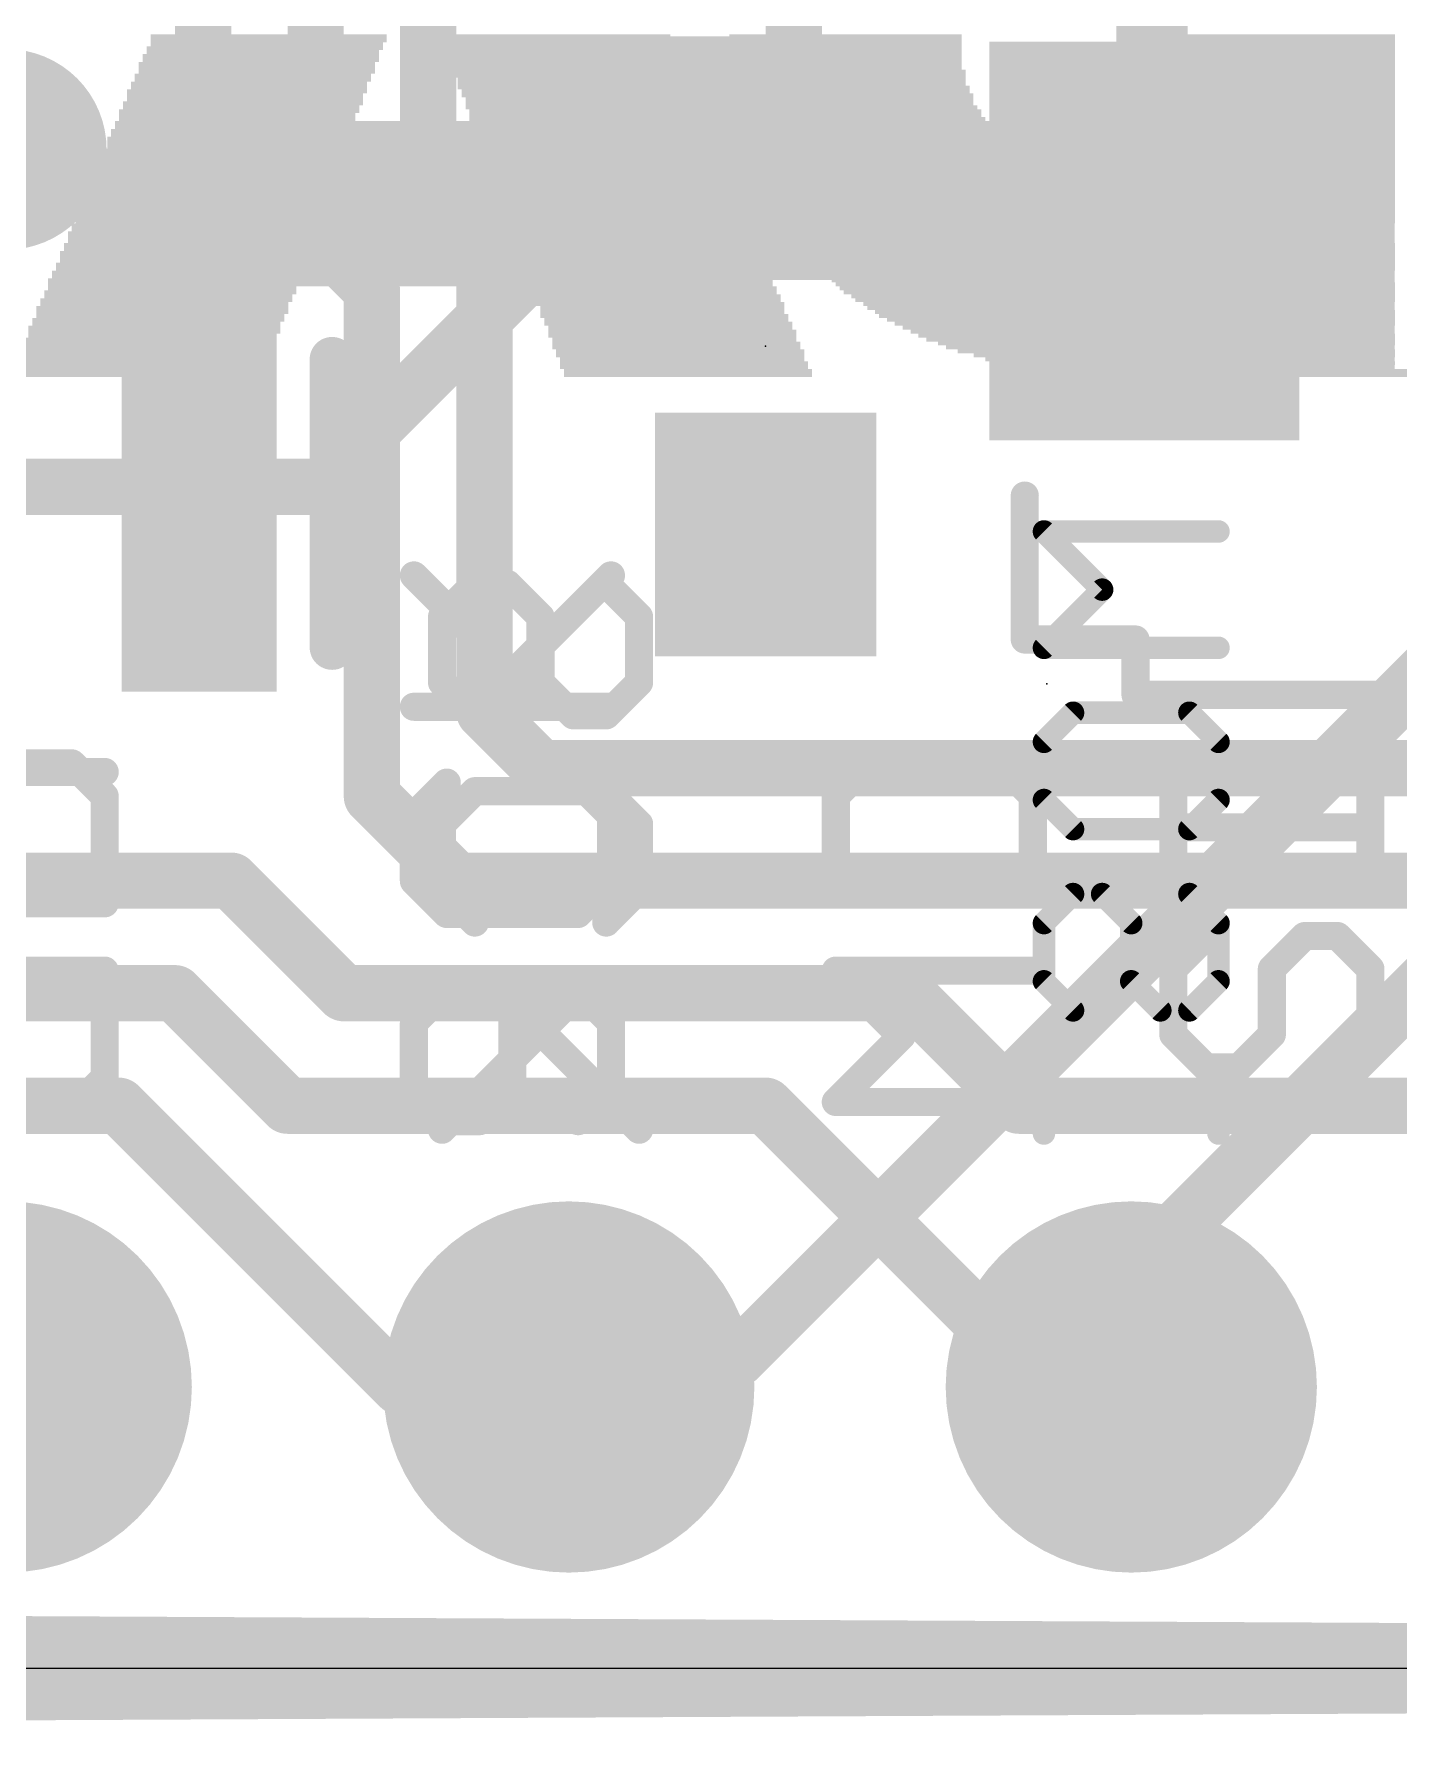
# Model space of a CAD drawing. Extents: x -0.4 to 51.3, y -0.4 to 23.4.
# Drawn here: x 29.34 to 35.5, y -0.38 to 7.38 of the extents above; entities that cross this region are included whole.
import ezdxf

# ---------------------------------------------------------------- set-up
doc = ezdxf.new("R2010")
doc.units = 0
for name, color, linetype in [('1', 12, 'CONTINUOUS'), ('16', 132, 'CONTINUOUS'), ('17', 110, 'CONTINUOUS'), ('18', 110, 'CONTINUOUS'), ('20', 53, 'CONTINUOUS'), ('21', 40, 'CONTINUOUS'), ('22', 6, 'CONTINUOUS'), ('23', 40, 'CONTINUOUS')]:
    doc.layers.add(name, color=color, linetype=linetype)

# ---------------------------------------------------------------- blocks, each defined once
blk = doc.blocks.new('ROUNDP')
at = {"const_width": 0.5}
blk.add_lwpolyline([(0, -0.25, 1), (0, 0.25, 1), (0, -0.25)], format="xyb", dxfattribs=at)
blk = doc.blocks.new('RECT')
blk.add_solid([(-0.5, -0.5), (0.5, -0.5), (-0.5, 0.5), (0.5, 0.5)])
blk = doc.blocks.new('ROUNDV')
at = {"const_width": 0.5}
blk.add_lwpolyline([(0, -0.25, 1), (0, 0.25, 1), (0, -0.25)], format="xyb", dxfattribs=at)

msp = doc.modelspace()

# ---------------------------------------------------------------- linework, layer by layer
at = {"layer": '1', "const_width": 0.254}
for points in [[(30.607, 10.541), (30.607, 6.477)], [(31.115, 6.731), (31.115, 10.287)], [(30.099, 10.09), (30.099, 5.2596)], [(32.766, 8.348), (32.766, 6.819)], [(34.349, 6.445), (34.349, 8.001)], [(32.766, 6.819), (32.639, 6.819)], [(31.369, 6.477), (31.115, 6.731)], [(30.607, 6.477), (30.861, 6.223)], [(31.369, 4.318), (31.369, 6.477)], [(30.861, 6.223), (30.861, 3.937)], [(30.099, 5.2596), (30.0816, 5.2596)], [(31.369, 4.318), (31.623, 4.064)], [(31.623, 4.064), (40.64, 4.064)], [(30.861, 3.937), (31.242, 3.556)], [(29.21, 3.556), (30.226, 3.556)], [(30.226, 3.556), (30.734, 3.048)], [(31.242, 3.556), (38.227, 3.556)], [(28.956, 3.048), (29.972, 3.048)], [(29.972, 3.048), (30.48, 2.54)], [(30.734, 3.048), (33.274, 3.048)], [(33.274, 3.048), (33.782, 2.54)], [(28.702, 2.54), (29.718, 2.54)], [(29.718, 2.54), (30.988, 1.27)], [(30.48, 2.54), (32.639, 2.54)], [(32.639, 2.54), (33.909, 1.27)], [(33.782, 2.54), (36.068, 2.54)], [(30.988, 1.27), (31.75, 1.27)], [(33.909, 1.27), (34.29, 1.27)], [(-0.254, -0.254), (51.181, 0)]]:
    msp.add_lwpolyline(points, dxfattribs=at)
at = {"layer": '1', "const_width": 0.127}
for points in [[(32.639, 6.8825, 1), (32.639, 6.7555)], [(32.766, 6.7555, 1), (32.766, 6.8825)], [(31.1599, 6.7759, 1), (31.0701, 6.6861)], [(32.7025, 6.819, 1), (32.8295, 6.819)], [(31.0515, 6.731, 1), (31.1785, 6.731)], [(30.6519, 6.5219, 1), (30.5621, 6.4321)], [(31.4325, 6.477, 1), (31.3055, 6.477)], [(30.5435, 6.477, 1), (30.6705, 6.477)], [(31.3241, 6.4321, 1), (31.4139, 6.5219)], [(34.2855, 6.445, 1), (34.4125, 6.445)], [(30.9245, 6.223, 1), (30.7975, 6.223)], [(30.8161, 6.1781, 1), (30.9059, 6.2679)], [(30.0816, 5.3231, 1), (30.0816, 5.1961)], [(30.099, 5.1961, 1), (30.099, 5.3231)], [(30.0355, 5.2596, 1), (30.1625, 5.2596)], [(31.4139, 4.3629, 1), (31.3241, 4.2731)], [(31.3055, 4.318, 1), (31.4325, 4.318)], [(31.623, 4.1275, 1), (31.623, 4.0005)], [(31.5781, 4.0191, 1), (31.6679, 4.1089)], [(30.9059, 3.9819, 1), (30.8161, 3.8921)], [(30.7975, 3.937, 1), (30.9245, 3.937)], [(30.2709, 3.6009, 1), (30.1811, 3.5111)], [(30.226, 3.4925, 1), (30.226, 3.6195)], [(31.242, 3.6195, 1), (31.242, 3.4925)], [(31.1971, 3.5111, 1), (31.2869, 3.6009)], [(30.0169, 3.0929, 1), (29.9271, 3.0031)], [(29.972, 2.9845, 1), (29.972, 3.1115)], [(30.734, 3.1115, 1), (30.734, 2.9845)], [(30.6891, 3.0031, 1), (30.7789, 3.0929)], [(33.3189, 3.0929, 1), (33.2291, 3.0031)], [(33.274, 2.9845, 1), (33.274, 3.1115)], [(29.7629, 2.5849, 1), (29.6731, 2.4951)], [(29.718, 2.4765, 1), (29.718, 2.6035)], [(30.48, 2.6035, 1), (30.48, 2.4765)], [(30.4351, 2.4951, 1), (30.5249, 2.5849)], [(32.6839, 2.5849, 1), (32.5941, 2.4951)], [(32.639, 2.4765, 1), (32.639, 2.6035)], [(33.782, 2.6035, 1), (33.782, 2.4765)], [(33.7371, 2.4951, 1), (33.8269, 2.5849)], [(30.988, 1.3335, 1), (30.988, 1.2065)], [(31.75, 1.2065, 1), (31.75, 1.3335)], [(33.909, 1.3335, 1), (33.909, 1.2065)], [(34.29, 1.2065, 1), (34.29, 1.3335)], [(30.9431, 1.2251, 1), (31.0329, 1.3149)], [(33.8641, 1.2251, 1), (33.9539, 1.3149)]]:
    msp.add_lwpolyline(points, format="xyb", dxfattribs=at)
at = {"layer": '16', "const_width": 0.254}
for points in [[(34.417, 6.985), (34.417, 8.001)], [(32.512, 1.397), (38.1, 6.985)], [(33.909, 6.477), (34.417, 6.985)], [(34.29, 1.778), (39.243, 6.731)], [(30.734, 5.461), (31.75, 6.477)], [(31.75, 6.477), (33.909, 6.477)], [(30.734, 5.334), (30.734, 5.461)], [(30.734, 5.334), (23.241, 5.334)], [(34.29, 1.778), (34.29, 1.27)], [(31.623, 1.397), (31.75, 1.27)], [(31.623, 1.397), (32.512, 1.397)], [(-0.127, 0.254), (51.181, 0)]]:
    msp.add_lwpolyline(points, dxfattribs=at)
at = {"layer": '16', "const_width": 0.127}
for points in [[(34.4619, 6.9401, 1), (34.3721, 7.0299)], [(34.3535, 6.985, 1), (34.4805, 6.985)], [(31.75, 6.5405, 1), (31.75, 6.4135)], [(31.7949, 6.4321, 1), (31.7051, 6.5219)], [(33.909, 6.4135, 1), (33.909, 6.5405)], [(33.8641, 6.5219, 1), (33.9539, 6.4321)], [(30.7975, 5.461, 1), (30.6705, 5.461)], [(30.6891, 5.5059, 1), (30.7789, 5.4161)], [(30.734, 5.2705, 1), (30.734, 5.3975)], [(30.6705, 5.334, 1), (30.7975, 5.334)], [(34.3535, 1.778, 1), (34.2265, 1.778)], [(34.2451, 1.8229, 1), (34.3349, 1.7331)], [(31.6679, 1.4419, 1), (31.5781, 1.3521)], [(31.623, 1.4605, 1), (31.623, 1.3335)], [(32.4671, 1.4419, 1), (32.5569, 1.3521)], [(32.512, 1.3335, 1), (32.512, 1.4605)], [(31.7051, 1.2251, 1), (31.7949, 1.3149)], [(34.2265, 1.27, 1), (34.3535, 1.27)]]:
    msp.add_lwpolyline(points, format="xyb", dxfattribs=at)
at = {"layer": '20'}
msp.add_line((2.54, 0), (48.26, 0), dxfattribs=at)
at = {"layer": '21'}
for points, const_width in [([(30.6816, 5.9096), (30.6816, 4.6096)], 0.2032), ([(33.809, 5.295), (33.809, 4.645)], 0.127), ([(31.6439, 4.3413), (31.0507, 4.9344)], 0.127), ([(31.4956, 4.4896), (31.9405, 4.9344)], 0.127), ([(33.809, 4.645), (34.309, 4.645)], 0.127), ([(34.309, 4.645), (34.309, 4.395)], 0.127), ([(34.309, 4.395), (46.259, 4.395)], 0.127), ([(31.0507, 4.3413), (31.9405, 4.3413)], 0.127), ([(29.2096, 4.0857), (29.5062, 4.0857)], 0.127), ([(29.5062, 4.0857), (29.6545, 3.9374)], 0.127), ([(33.104, 4.0857), (32.9557, 3.9374)], 0.127), ([(33.6972, 4.0857), (33.104, 4.0857)], 0.127), ([(33.8455, 3.9374), (33.6972, 4.0857)], 0.127), ([(31.199, 3.9989), (31.0507, 3.8506)], 0.127), ([(31.9405, 3.8506), (31.7922, 3.9989)], 0.127), ([(29.6545, 3.9374), (29.6545, 3.6408)], 0.127), ([(32.9557, 3.9374), (32.9557, 3.6408)], 0.127), ([(33.8455, 3.6408), (33.8455, 3.9374)], 0.127), ([(34.4797, 3.6484), (34.4797, 3.945)], 0.127), ([(35.3695, 3.6484), (35.3695, 3.945)], 0.127), ([(31.0507, 3.8506), (31.0507, 3.554)], 0.127), ([(31.9405, 3.554), (31.9405, 3.8506)], 0.127), ([(35.3695, 3.7967), (34.4797, 3.7967)], 0.127), ([(29.6545, 3.6408), (29.5062, 3.4925)], 0.127), ([(32.9557, 3.6408), (33.104, 3.4925)], 0.127), ([(33.6972, 3.4925), (33.8455, 3.6408)], 0.127), ([(31.0507, 3.554), (31.199, 3.4057)], 0.127), ([(31.7922, 3.4057), (31.9405, 3.554)], 0.127), ([(33.104, 3.4925), (33.6972, 3.4925)], 0.127), ([(31.199, 3.4057), (31.7922, 3.4057)], 0.127), ([(34.628, 3.3061), (34.4797, 3.1578)], 0.127), ([(34.9246, 3.1578), (35.0729, 3.3061)], 0.127), ([(35.0729, 3.3061), (35.2212, 3.3061)], 0.127), ([(35.2212, 3.3061), (35.3695, 3.1578)], 0.127), ([(29.0613, 3.1502), (29.6545, 3.1502)], 0.127), ([(33.2523, 2.8536), (32.9557, 3.1502)], 0.127), ([(32.9557, 3.1502), (33.8455, 3.1502)], 0.127), ([(34.4797, 3.1578), (34.4797, 2.8612)], 0.127), ([(34.9246, 2.8612), (34.9246, 3.1578)], 0.127), ([(35.3695, 3.1578), (35.3695, 2.8612)], 0.127), ([(31.199, 3.0634), (31.0507, 2.9151)], 0.127), ([(31.4956, 2.9151), (31.6439, 3.0634)], 0.127), ([(31.6439, 3.0634), (31.7922, 3.0634)], 0.127), ([(31.7922, 3.0634), (31.9405, 2.9151)], 0.127), ([(31.0507, 2.9151), (31.0507, 2.6185)], 0.127), ([(31.4956, 2.6185), (31.4956, 2.9151)], 0.127), ([(31.9405, 2.9151), (31.9405, 2.6185)], 0.127), ([(32.9557, 2.557), (33.2523, 2.8536)], 0.127), ([(34.4797, 2.8612), (34.628, 2.7129)], 0.127), ([(34.7763, 2.7129), (34.9246, 2.8612)], 0.127), ([(35.3695, 2.8612), (35.2212, 2.7129)], 0.127), ([(34.628, 2.7129), (34.7763, 2.7129)], 0.127), ([(31.0507, 2.6185), (31.199, 2.4702)], 0.127), ([(31.3473, 2.4702), (31.4956, 2.6185)], 0.127), ([(31.9405, 2.6185), (31.7922, 2.4702)], 0.127), ([(29.6545, 2.557), (29.0613, 2.557)], 0.127), ([(33.8455, 2.557), (32.9557, 2.557)], 0.127), ([(31.199, 2.4702), (31.3473, 2.4702)], 0.127)]:
    msp.add_lwpolyline(points, dxfattribs=dict(at, const_width=const_width))
for points, const_width in [([(30.7324, 5.9096, 1), (30.6308, 5.9096)], 0.1016), ([(33.8408, 5.295, 1), (33.7773, 5.295)], 0.0635), ([(31.0732, 4.9569, 1), (31.0283, 4.912)], 0.0635), ([(31.963, 4.912, 1), (31.918, 4.9569)], 0.0635), ([(30.6308, 4.6096, 1), (30.7324, 4.6096)], 0.1016), ([(33.809, 4.6768, 1), (33.809, 4.6133)], 0.0635), ([(33.7773, 4.645, 1), (33.8408, 4.645)], 0.0635), ([(34.3408, 4.645, 1), (34.2773, 4.645)], 0.0635), ([(34.309, 4.6133, 1), (34.309, 4.6768)], 0.0635), ([(31.4732, 4.512, 1), (31.5181, 4.4671)], 0.0635), ([(34.309, 4.4268, 1), (34.309, 4.3633)], 0.0635), ([(34.2773, 4.395, 1), (34.3408, 4.395)], 0.0635), ([(31.0507, 4.373, 1), (31.0507, 4.3095)], 0.0635), ([(31.6215, 4.3188, 1), (31.6664, 4.3637)], 0.0635), ([(31.9405, 4.3095, 1), (31.9405, 4.373)], 0.0635), ([(29.5287, 4.1081, 1), (29.4838, 4.0632)], 0.0635), ([(29.5062, 4.0539, 1), (29.5062, 4.1174)], 0.0635), ([(33.104, 4.1174, 1), (33.104, 4.0539)], 0.0635), ([(33.1265, 4.0632, 1), (33.0816, 4.1081)], 0.0635), ([(33.7197, 4.1081, 1), (33.6748, 4.0632)], 0.0635), ([(33.6972, 4.0539, 1), (33.6972, 4.1174)], 0.0635), ([(31.2215, 3.9765, 1), (31.1766, 4.0214)], 0.0635), ([(31.8147, 4.0214, 1), (31.7698, 3.9765)], 0.0635), ([(29.6863, 3.9374, 1), (29.6228, 3.9374)], 0.0635), ([(29.632, 3.9149, 1), (29.677, 3.9598)], 0.0635), ([(32.9875, 3.9374, 1), (32.924, 3.9374)], 0.0635), ([(32.9333, 3.9598, 1), (32.9782, 3.9149)], 0.0635), ([(33.8773, 3.9374, 1), (33.8137, 3.9374)], 0.0635), ([(33.823, 3.9149, 1), (33.868, 3.9598)], 0.0635), ([(34.5115, 3.945, 1), (34.448, 3.945)], 0.0635), ([(35.4013, 3.945, 1), (35.3377, 3.945)], 0.0635), ([(31.0825, 3.8506, 1), (31.019, 3.8506)], 0.0635), ([(31.0283, 3.8731, 1), (31.0732, 3.8282)], 0.0635), ([(31.9722, 3.8506, 1), (31.9088, 3.8506)], 0.0635), ([(31.918, 3.8282, 1), (31.963, 3.8731)], 0.0635), ([(34.4797, 3.8285, 1), (34.4797, 3.765)], 0.0635), ([(35.3695, 3.765, 1), (35.3695, 3.8285)], 0.0635), ([(29.6228, 3.6408, 1), (29.6863, 3.6408)], 0.0635), ([(29.677, 3.6183, 1), (29.632, 3.6632)], 0.0635), ([(32.924, 3.6408, 1), (32.9875, 3.6408)], 0.0635), ([(32.9782, 3.6632, 1), (32.9333, 3.6183)], 0.0635), ([(33.8137, 3.6408, 1), (33.8773, 3.6408)], 0.0635), ([(33.868, 3.6183, 1), (33.823, 3.6632)], 0.0635), ([(34.448, 3.6484, 1), (34.5115, 3.6484)], 0.0635), ([(35.3377, 3.6484, 1), (35.4013, 3.6484)], 0.0635), ([(31.019, 3.554, 1), (31.0825, 3.554)], 0.0635), ([(31.0732, 3.5765, 1), (31.0283, 3.5316)], 0.0635), ([(31.9088, 3.554, 1), (31.9722, 3.554)], 0.0635), ([(31.963, 3.5316, 1), (31.918, 3.5765)], 0.0635), ([(29.4838, 3.515, 1), (29.5287, 3.47)], 0.0635), ([(33.104, 3.5243, 1), (33.104, 3.4607)], 0.0635), ([(33.0816, 3.47, 1), (33.1265, 3.515)], 0.0635), ([(33.6748, 3.515, 1), (33.7197, 3.47)], 0.0635), ([(33.6972, 3.4607, 1), (33.6972, 3.5243)], 0.0635), ([(31.199, 3.4375, 1), (31.199, 3.374)], 0.0635), ([(31.1766, 3.3833, 1), (31.2215, 3.4282)], 0.0635), ([(31.7698, 3.4282, 1), (31.8147, 3.3833)], 0.0635), ([(31.7922, 3.374, 1), (31.7922, 3.4375)], 0.0635), ([(34.6505, 3.2836, 1), (34.6056, 3.3285)], 0.0635), ([(35.0729, 3.3378, 1), (35.0729, 3.2743)], 0.0635), ([(35.0954, 3.2836, 1), (35.0505, 3.3285)], 0.0635), ([(35.2437, 3.3285, 1), (35.1988, 3.2836)], 0.0635), ([(35.2212, 3.2743, 1), (35.2212, 3.3378)], 0.0635), ([(29.6545, 3.1184, 1), (29.6545, 3.1819)], 0.0635), ([(32.9557, 3.1819, 1), (32.9557, 3.1184)], 0.0635), ([(32.9782, 3.1726, 1), (32.9333, 3.1277)], 0.0635), ([(33.8455, 3.1184, 1), (33.8455, 3.1819)], 0.0635), ([(34.5115, 3.1578, 1), (34.448, 3.1578)], 0.0635), ([(34.4573, 3.1802, 1), (34.5022, 3.1353)], 0.0635), ([(34.9564, 3.1578, 1), (34.8929, 3.1578)], 0.0635), ([(34.9022, 3.1802, 1), (34.9471, 3.1353)], 0.0635), ([(35.4013, 3.1578, 1), (35.3377, 3.1578)], 0.0635), ([(35.347, 3.1353, 1), (35.392, 3.1802)], 0.0635), ([(31.2215, 3.0409, 1), (31.1766, 3.0858)], 0.0635), ([(31.6439, 3.0951, 1), (31.6439, 3.0316)], 0.0635), ([(31.6664, 3.0409, 1), (31.6215, 3.0858)], 0.0635), ([(31.8147, 3.0858, 1), (31.7698, 3.0409)], 0.0635), ([(31.7922, 3.0316, 1), (31.7922, 3.0951)], 0.0635), ([(31.0825, 2.9151, 1), (31.019, 2.9151)], 0.0635), ([(31.0283, 2.9376, 1), (31.0732, 2.8926)], 0.0635), ([(31.5274, 2.9151, 1), (31.4639, 2.9151)], 0.0635), ([(31.4732, 2.9376, 1), (31.5181, 2.8926)], 0.0635), ([(31.9722, 2.9151, 1), (31.9088, 2.9151)], 0.0635), ([(31.918, 2.8926, 1), (31.963, 2.9376)], 0.0635), ([(33.2748, 2.8311, 1), (33.2299, 2.876)], 0.0635), ([(33.2299, 2.8311, 1), (33.2748, 2.876)], 0.0635), ([(34.448, 2.8612, 1), (34.5115, 2.8612)], 0.0635), ([(34.5022, 2.8836, 1), (34.4573, 2.8387)], 0.0635), ([(34.8929, 2.8612, 1), (34.9564, 2.8612)], 0.0635), ([(34.9471, 2.8387, 1), (34.9022, 2.8836)], 0.0635), ([(35.3377, 2.8612, 1), (35.4013, 2.8612)], 0.0635), ([(35.392, 2.8387, 1), (35.347, 2.8836)], 0.0635), ([(34.628, 2.7447, 1), (34.628, 2.6812)], 0.0635), ([(34.6056, 2.6904, 1), (34.6505, 2.7354)], 0.0635), ([(34.7539, 2.7354, 1), (34.7988, 2.6904)], 0.0635), ([(34.7763, 2.6812, 1), (34.7763, 2.7447)], 0.0635), ([(35.1988, 2.7354, 1), (35.2437, 2.6904)], 0.0635), ([(31.019, 2.6185, 1), (31.0825, 2.6185)], 0.0635), ([(31.0732, 2.641, 1), (31.0283, 2.5961)], 0.0635), ([(31.4639, 2.6185, 1), (31.5274, 2.6185)], 0.0635), ([(31.5181, 2.5961, 1), (31.4732, 2.641)], 0.0635), ([(31.9088, 2.6185, 1), (31.9722, 2.6185)], 0.0635), ([(31.963, 2.5961, 1), (31.918, 2.641)], 0.0635), ([(29.6545, 2.5252, 1), (29.6545, 2.5887)], 0.0635), ([(32.9557, 2.5887, 1), (32.9557, 2.5252)], 0.0635), ([(32.9333, 2.5794, 1), (32.9782, 2.5345)], 0.0635), ([(33.8455, 2.5252, 1), (33.8455, 2.5887)], 0.0635), ([(31.199, 2.502, 1), (31.199, 2.4385)], 0.0635), ([(31.1766, 2.4478, 1), (31.2215, 2.4927)], 0.0635), ([(31.3249, 2.4927, 1), (31.3698, 2.4478)], 0.0635), ([(31.3473, 2.4385, 1), (31.3473, 2.502)], 0.0635), ([(31.7698, 2.4927, 1), (31.8147, 2.4478)], 0.0635)]:
    msp.add_lwpolyline(points, format="xyb", dxfattribs=dict(at, const_width=const_width))
at = {"layer": '22'}
for points, const_width in [([(34.6837, 5.1329), (33.8956, 5.1329)], 0.1016), ([(33.8956, 5.1329), (34.1583, 4.8702)], 0.1016), ([(31.1777, 4.7475), (31.326, 4.8958)], 0.127), ([(31.326, 4.8958), (31.4743, 4.8958)], 0.127), ([(31.4743, 4.8958), (31.6226, 4.7475)], 0.127), ([(32.0675, 4.7475), (31.9192, 4.8958)], 0.127), ([(34.1583, 4.8702), (33.8956, 4.6075)], 0.1016), ([(31.1777, 4.4509), (31.1777, 4.7475)], 0.127), ([(31.6226, 4.7475), (31.6226, 4.4509)], 0.127), ([(32.0675, 4.4509), (32.0675, 4.7475)], 0.127), ([(33.8956, 4.6075), (34.6837, 4.6075)], 0.1016), ([(31.326, 4.3026), (31.1777, 4.4509)], 0.127), ([(31.6226, 4.4509), (31.7709, 4.3026)], 0.127), ([(31.9192, 4.3026), (32.0675, 4.4509)], 0.127), ([(31.7709, 4.3026), (31.9192, 4.3026)], 0.127), ([(33.8956, 4.183), (34.027, 4.3144)], 0.1016), ([(34.027, 4.3144), (34.5524, 4.3144)], 0.1016), ([(34.5524, 4.3144), (34.6837, 4.183)], 0.1016), ([(33.8956, 3.9203), (33.8956, 4.183)], 0.1016), ([(34.6837, 4.183), (34.6837, 3.9203)], 0.1016), ([(29.6545, 4.047), (29.0613, 4.047)], 0.127), ([(31.1777, 3.812), (31.326, 3.9603)], 0.127), ([(31.326, 3.9603), (31.9192, 3.9603)], 0.127), ([(31.9192, 3.9603), (32.0675, 3.812)], 0.127), ([(34.027, 3.789), (33.8956, 3.9203)], 0.1016), ([(34.6837, 3.9203), (34.5524, 3.789)], 0.1016), ([(31.1777, 3.5154), (31.1777, 3.812)], 0.127), ([(32.0675, 3.812), (32.0675, 3.5154)], 0.127), ([(34.5524, 3.789), (34.027, 3.789)], 0.1016), ([(31.326, 3.3671), (31.1777, 3.5154)], 0.127), ([(32.0675, 3.5154), (31.9192, 3.3671)], 0.127), ([(29.0613, 3.4538), (29.6545, 3.4538)], 0.127), ([(33.8956, 3.3644), (34.027, 3.4958)], 0.1016), ([(34.027, 3.4958), (34.1583, 3.4958)], 0.1016), ([(34.1583, 3.4958), (34.2897, 3.3644)], 0.1016), ([(34.6837, 3.3644), (34.5524, 3.4958)], 0.1016), ([(33.8956, 3.1017), (33.8956, 3.3644)], 0.1016), ([(34.2897, 3.3644), (34.2897, 3.1017)], 0.1016), ([(34.6837, 3.1017), (34.6837, 3.3644)], 0.1016), ([(29.6545, 2.9632), (29.5062, 3.1115)], 0.127), ([(34.027, 2.9704), (33.8956, 3.1017)], 0.1016), ([(34.2897, 3.1017), (34.421, 2.9704)], 0.1016), ([(34.5524, 2.9704), (34.6837, 3.1017)], 0.1016), ([(29.6545, 2.6666), (29.6545, 2.9632)], 0.127), ([(31.1777, 3.0247), (32.0675, 3.0247)], 0.127), ([(31.7709, 3.0247), (31.1777, 2.4316)], 0.127), ([(34.421, 2.9704), (34.5524, 2.9704)], 0.1016), ([(31.6226, 2.8765), (32.0675, 2.4316)], 0.127), ([(29.5062, 2.5183), (29.6545, 2.6666)], 0.127), ([(33.8956, 2.6772), (33.8956, 2.4145)], 0.1016), ([(34.6837, 2.6772), (34.6837, 2.4145)], 0.1016), ([(29.2096, 2.5183), (29.5062, 2.5183)], 0.127), ([(34.6837, 2.5459), (33.8956, 2.5459)], 0.1016)]:
    msp.add_lwpolyline(points, dxfattribs=dict(at, const_width=const_width))
for points, const_width in [([(33.8956, 5.1583, 1), (33.8956, 5.1075)], 0.0508), ([(33.9136, 5.1509, 1), (33.8777, 5.115)], 0.0508), ([(34.6837, 5.1075, 1), (34.6837, 5.1583)], 0.0508), ([(31.326, 4.9275, 1), (31.326, 4.864)], 0.0635), ([(31.3485, 4.8733, 1), (31.3036, 4.9182)], 0.0635), ([(31.4968, 4.9182, 1), (31.4519, 4.8733)], 0.0635), ([(31.4743, 4.864, 1), (31.4743, 4.9275)], 0.0635), ([(31.9417, 4.9182, 1), (31.8968, 4.8733)], 0.0635), ([(34.1763, 4.8523, 1), (34.1404, 4.8882)], 0.0508), ([(34.1404, 4.8523, 1), (34.1763, 4.8882)], 0.0508), ([(31.2095, 4.7475, 1), (31.146, 4.7475)], 0.0635), ([(31.6544, 4.7475, 1), (31.5909, 4.7475)], 0.0635), ([(32.0993, 4.7475, 1), (32.0358, 4.7475)], 0.0635), ([(31.1553, 4.7699, 1), (31.2002, 4.725)], 0.0635), ([(31.6002, 4.725, 1), (31.6451, 4.7699)], 0.0635), ([(32.045, 4.725, 1), (32.09, 4.7699)], 0.0635), ([(33.8956, 4.6329, 1), (33.8956, 4.5821)], 0.0508), ([(34.6837, 4.5821, 1), (34.6837, 4.6329)], 0.0508), ([(33.8777, 4.6255, 1), (33.9136, 4.5896)], 0.0508), ([(31.2002, 4.4734, 1), (31.1553, 4.4284)], 0.0635), ([(31.6451, 4.4734, 1), (31.6002, 4.4284)], 0.0635), ([(32.09, 4.4284, 1), (32.045, 4.4734)], 0.0635), ([(31.146, 4.4509, 1), (31.2095, 4.4509)], 0.0635), ([(31.5909, 4.4509, 1), (31.6544, 4.4509)], 0.0635), ([(32.0358, 4.4509, 1), (32.0993, 4.4509)], 0.0635), ([(31.3036, 4.2802, 1), (31.3485, 4.3251)], 0.0635), ([(31.7709, 4.3344, 1), (31.7709, 4.2709)], 0.0635), ([(31.7485, 4.2802, 1), (31.7934, 4.3251)], 0.0635), ([(31.8968, 4.3251, 1), (31.9417, 4.2802)], 0.0635), ([(31.9192, 4.2709, 1), (31.9192, 4.3344)], 0.0635), ([(34.027, 4.3398, 1), (34.027, 4.2889)], 0.0508), ([(34.0449, 4.2964, 1), (34.009, 4.3323)], 0.0508), ([(34.5703, 4.3323, 1), (34.5344, 4.2964)], 0.0508), ([(34.5524, 4.2889, 1), (34.5524, 4.3398)], 0.0508), ([(33.921, 4.183, 1), (33.8702, 4.183)], 0.0508), ([(33.8777, 4.201, 1), (33.9136, 4.165)], 0.0508), ([(34.7091, 4.183, 1), (34.6583, 4.183)], 0.0508), ([(34.6657, 4.165, 1), (34.7017, 4.201)], 0.0508), ([(29.6545, 4.0153, 1), (29.6545, 4.0788)], 0.0635), ([(31.326, 3.992, 1), (31.326, 3.9285)], 0.0635), ([(31.3485, 3.9378, 1), (31.3036, 3.9827)], 0.0635), ([(31.9417, 3.9827, 1), (31.8968, 3.9378)], 0.0635), ([(31.9192, 3.9285, 1), (31.9192, 3.992)], 0.0635), ([(33.9136, 3.9383, 1), (33.8777, 3.9024)], 0.0508), ([(34.7017, 3.9024, 1), (34.6657, 3.9383)], 0.0508), ([(33.8702, 3.9203, 1), (33.921, 3.9203)], 0.0508), ([(34.6583, 3.9203, 1), (34.7091, 3.9203)], 0.0508), ([(31.2095, 3.812, 1), (31.146, 3.812)], 0.0635), ([(31.1553, 3.8344, 1), (31.2002, 3.7895)], 0.0635), ([(32.0993, 3.812, 1), (32.0358, 3.812)], 0.0635), ([(32.045, 3.7895, 1), (32.09, 3.8344)], 0.0635), ([(34.027, 3.8144, 1), (34.027, 3.7636)], 0.0508), ([(34.009, 3.771, 1), (34.0449, 3.8069)], 0.0508), ([(34.5344, 3.8069, 1), (34.5703, 3.771)], 0.0508), ([(34.5524, 3.7636, 1), (34.5524, 3.8144)], 0.0508), ([(31.2002, 3.5378, 1), (31.1553, 3.4929)], 0.0635), ([(32.09, 3.4929, 1), (32.045, 3.5378)], 0.0635), ([(29.6545, 3.4221, 1), (29.6545, 3.4856)], 0.0635), ([(31.146, 3.5154, 1), (31.2095, 3.5154)], 0.0635), ([(32.0358, 3.5154, 1), (32.0993, 3.5154)], 0.0635), ([(34.027, 3.5212, 1), (34.027, 3.4704)], 0.0508), ([(34.0449, 3.4778, 1), (34.009, 3.5137)], 0.0508), ([(34.1763, 3.5137, 1), (34.1404, 3.4778)], 0.0508), ([(34.1583, 3.4704, 1), (34.1583, 3.5212)], 0.0508), ([(34.5703, 3.5137, 1), (34.5344, 3.4778)], 0.0508), ([(31.3036, 3.3446, 1), (31.3485, 3.3895)], 0.0635), ([(31.8968, 3.3895, 1), (31.9417, 3.3446)], 0.0635), ([(33.921, 3.3644, 1), (33.8702, 3.3644)], 0.0508), ([(34.3151, 3.3644, 1), (34.2643, 3.3644)], 0.0508), ([(34.7091, 3.3644, 1), (34.6583, 3.3644)], 0.0508), ([(33.8777, 3.3824, 1), (33.9136, 3.3465)], 0.0508), ([(34.2717, 3.3465, 1), (34.3076, 3.3824)], 0.0508), ([(34.6657, 3.3465, 1), (34.7017, 3.3824)], 0.0508), ([(29.5287, 3.134, 1), (29.4838, 3.089)], 0.0635), ([(33.8702, 3.1017, 1), (33.921, 3.1017)], 0.0508), ([(33.9136, 3.1197, 1), (33.8777, 3.0838)], 0.0508), ([(34.3076, 3.1197, 1), (34.2717, 3.0838)], 0.0508), ([(34.2643, 3.1017, 1), (34.3151, 3.1017)], 0.0508), ([(34.6583, 3.1017, 1), (34.7091, 3.1017)], 0.0508), ([(34.7017, 3.0838, 1), (34.6657, 3.1197)], 0.0508), ([(29.6863, 2.9632, 1), (29.6228, 2.9632)], 0.0635), ([(31.1777, 3.0565, 1), (31.1777, 2.993)], 0.0635), ([(31.7934, 3.0023, 1), (31.7485, 3.0472)], 0.0635), ([(32.0675, 2.993, 1), (32.0675, 3.0565)], 0.0635), ([(29.632, 2.9408, 1), (29.677, 2.9857)], 0.0635), ([(34.009, 2.9524, 1), (34.0449, 2.9884)], 0.0508), ([(34.421, 2.9958, 1), (34.421, 2.945)], 0.0508), ([(34.403, 2.9524, 1), (34.439, 2.9884)], 0.0508), ([(34.5344, 2.9884, 1), (34.5703, 2.9524)], 0.0508), ([(34.5524, 2.945, 1), (34.5524, 2.9958)], 0.0508), ([(31.6451, 2.8989, 1), (31.6002, 2.854)], 0.0635), ([(29.677, 2.6442, 1), (29.632, 2.6891)], 0.0635), ([(33.921, 2.6772, 1), (33.8702, 2.6772)], 0.0508), ([(34.7091, 2.6772, 1), (34.6583, 2.6772)], 0.0508), ([(29.6228, 2.6666, 1), (29.6863, 2.6666)], 0.0635), ([(29.4838, 2.5408, 1), (29.5287, 2.4959)], 0.0635), ([(29.5062, 2.4866, 1), (29.5062, 2.5501)], 0.0635), ([(33.8956, 2.5713, 1), (33.8956, 2.5205)], 0.0508), ([(34.6837, 2.5205, 1), (34.6837, 2.5713)], 0.0508), ([(31.1553, 2.454, 1), (31.2002, 2.4091)], 0.0635), ([(32.045, 2.4091, 1), (32.09, 2.454)], 0.0635), ([(33.8702, 2.4145, 1), (33.921, 2.4145)], 0.0508), ([(34.6583, 2.4145, 1), (34.7091, 2.4145)], 0.0508)]:
    msp.add_lwpolyline(points, format="xyb", dxfattribs=dict(at, const_width=const_width))
at = {"layer": '23'}
for p in [(32.639, 5.969), (33.909, 4.445)]:
    msp.add_point(p, dxfattribs=at)

# ---------------------------------------------------------------- block references
at = {"layer": '1', "xscale": 1.1, "rotation": 270}
for p in [(32.639, 6.819), (32.639, 5.119)]:
    msp.add_blockref('RECT', p, dxfattribs=at)
at = {"layer": '1', "rotation": 180}
for p, xscale, yscale in [((34.349, 6.445), 1.4, 1.8), ((30.0816, 5.2596), 0.7, 1.7)]:
    msp.add_blockref('RECT', p, dxfattribs=dict(at, xscale=xscale, yscale=yscale))
at = {"layer": '17', "xscale": 1.6764, "yscale": 1.6764, "rotation": 270}
for p in [(29.21, 1.27), (29.21, 1.27), (31.75, 1.27), (31.75, 1.27), (34.29, 1.27), (34.29, 1.27)]:
    msp.add_blockref('ROUNDP', p, dxfattribs=at)
at = {"layer": '18', "xscale": 0.9064, "yscale": 0.9064}
msp.add_blockref('ROUNDV', (29.21, 6.858), dxfattribs=at)
msp.add_blockref('ROUNDV', (29.21, 6.858), dxfattribs=at)
at = {"layer": '22', "yscale": 0.0178, "rotation": 180}
for p, xscale in [((30.3949, 7.3685), 1.0668), ((31.6928, 7.3685), 1.0312), ((32.9997, 7.3685), 1.049), ((34.9644, 7.3685), 1.0312), ((30.3771, 7.3152), 1.0668), ((30.3682, 7.2974), 1.049), ((30.3949, 7.3508), 1.0668), ((30.386, 7.333), 1.049), ((31.7017, 7.3508), 1.049), ((31.7017, 7.333), 1.049), ((31.7106, 7.3152), 1.0312), ((31.7195, 7.2974), 1.049), ((32.9997, 7.3508), 1.049), ((32.9997, 7.333), 1.049), ((32.9997, 7.3152), 1.049), ((32.9997, 7.2974), 1.049), ((34.9644, 7.3508), 1.0312), ((34.9644, 7.333), 1.0312), ((34.9644, 7.3152), 1.0312), ((34.9644, 7.2974), 1.0312), ((30.3416, 7.2441), 1.0668), ((30.3416, 7.2263), 1.0668), ((30.3416, 7.2085), 1.0668), ((30.3594, 7.2796), 1.0668), ((30.3594, 7.2619), 1.0668), ((31.7195, 7.2796), 1.049), ((31.7373, 7.2619), 1.049), ((31.7373, 7.2441), 1.049), ((31.7462, 7.2263), 1.0312), ((31.7551, 7.2085), 1.049), ((32.9997, 7.2796), 1.049), ((32.9997, 7.2619), 1.049), ((32.9997, 7.2441), 1.049), ((32.9997, 7.2263), 1.049), ((33.0086, 7.2085), 1.0668), ((34.9644, 7.2796), 1.0312), ((34.9644, 7.2619), 1.0312), ((34.9644, 7.2441), 1.0312), ((34.9644, 7.2263), 1.0312), ((34.9644, 7.2085), 1.0312), ((30.306, 7.1552), 1.0668), ((30.306, 7.1374), 1.0668), ((30.3238, 7.1907), 1.0668), ((30.3238, 7.173), 1.0668), ((31.7551, 7.1907), 1.049), ((31.7729, 7.173), 1.049), ((31.7729, 7.1552), 1.049), ((31.7818, 7.1374), 1.0668), ((33.0086, 7.1907), 1.0668), ((33.0086, 7.173), 1.0668), ((33.0086, 7.1552), 1.0668), ((33.0264, 7.1374), 1.0668), ((34.9644, 7.1907), 1.0312), ((34.9644, 7.173), 1.0312), ((34.9644, 7.1552), 1.0312), ((34.9644, 7.1374), 1.0312), ((30.2793, 7.0663), 1.0846), ((30.2971, 7.1196), 1.0846), ((30.2882, 7.1018), 1.0668), ((30.2882, 7.0841), 1.0668), ((31.7906, 7.1196), 1.049), ((31.7906, 7.1018), 1.049), ((31.8084, 7.0841), 1.049), ((31.8084, 7.0663), 1.049), ((33.0352, 7.1018), 1.0846), ((33.0352, 7.0841), 1.0846), ((33.0352, 7.0663), 1.0846), ((33.0264, 7.1196), 1.0668), ((34.9644, 7.1196), 1.0312), ((34.9644, 7.1018), 1.0312), ((34.9644, 7.0841), 1.0312), ((34.9644, 7.0663), 1.0312), ((31.035, 6.9774), 2.667), ((30.2616, 7.0307), 1.0846), ((30.2527, 7.0129), 1.0668), ((30.2527, 6.9952), 1.0668), ((30.2705, 7.0485), 1.0668), ((31.8173, 7.0485), 1.0668), ((31.8262, 7.0307), 1.049), ((31.8262, 7.0129), 1.049), ((31.8351, 6.9952), 1.0668), ((33.0441, 7.0485), 1.1024), ((33.0619, 7.0307), 1.1024), ((33.0619, 7.0129), 1.1024), ((33.0708, 6.9952), 1.1201), ((33.0797, 6.9774), 1.1379), ((34.9644, 7.0485), 1.0312), ((34.9644, 7.0307), 1.0312), ((34.9644, 7.0129), 1.0312), ((34.9644, 6.9952), 1.0312), ((34.9644, 6.9774), 1.0312), ((31.035, 6.9063), 2.7381), ((31.035, 6.9418), 2.7026), ((31.0439, 6.924), 2.7203), ((31.0439, 6.9596), 2.6848), ((33.0886, 6.9596), 1.1557), ((33.1241, 6.9063), 1.1913), ((33.0975, 6.9418), 1.1379), ((33.1064, 6.924), 1.1557), ((34.9644, 6.9596), 1.0312), ((34.9644, 6.9418), 1.0312), ((34.9644, 6.924), 1.0312), ((34.9644, 6.9063), 1.0312), ((31.035, 6.8529), 2.7737), ((31.0439, 6.8351), 2.7915), ((31.035, 6.8885), 2.7381), ((31.0439, 6.8707), 2.7559), ((33.1419, 6.8885), 1.1913), ((33.1508, 6.8707), 1.209), ((33.1686, 6.8529), 1.2446), ((33.1953, 6.8351), 1.2624), ((34.9644, 6.8885), 1.0312), ((34.9644, 6.8707), 1.0312), ((34.9644, 6.8529), 1.0312), ((34.9644, 6.8351), 1.0312), ((31.035, 6.764), 2.8448), ((31.0439, 6.7462), 2.8626), ((31.035, 6.8174), 2.8092), ((31.0439, 6.7996), 2.827), ((31.0439, 6.7818), 2.827), ((33.213, 6.8174), 1.2979), ((33.2308, 6.7996), 1.3335), ((33.3108, 6.764), 1.458), ((33.2753, 6.7818), 1.3868), ((33.3731, 6.7462), 1.5824), ((34.9644, 6.8174), 1.0312), ((34.9644, 6.7996), 1.0312), ((34.9644, 6.7818), 1.0312), ((34.9644, 6.764), 1.0312), ((34.9644, 6.7462), 1.0312), ((31.035, 6.6929), 2.9159), ((31.035, 6.6751), 2.9159), ((31.035, 6.7285), 2.8804), ((31.0439, 6.7107), 2.8981), ((34.0398, 6.7285), 2.8804), ((34.0398, 6.7107), 2.8804), ((34.0487, 6.6929), 2.8626), ((34.0487, 6.6751), 2.8626), ((31.035, 6.604), 2.987), ((31.0439, 6.5862), 3.0048), ((31.035, 6.6396), 2.9515), ((31.0439, 6.6218), 2.9693), ((31.0439, 6.6573), 2.9337), ((34.0576, 6.6573), 2.8448), ((34.0576, 6.6396), 2.8448), ((34.0665, 6.6218), 2.827), ((34.0665, 6.604), 2.827), ((34.0754, 6.5862), 2.8092), ((31.035, 6.5151), 3.0582), ((31.035, 6.5507), 3.0226), ((31.0439, 6.5329), 3.0404), ((31.0439, 6.5684), 3.0048), ((34.0843, 6.5684), 2.7915), ((34.0843, 6.5507), 2.7915), ((34.0932, 6.5329), 2.7737), ((34.102, 6.5151), 2.7559), ((31.035, 6.4795), 3.0937), ((31.035, 6.4618), 3.0937), ((31.0439, 6.444), 3.1115), ((31.0439, 6.4973), 3.0759), ((34.102, 6.4973), 2.7559), ((34.1109, 6.4795), 2.7381), ((34.1198, 6.4618), 2.7203), ((34.1198, 6.444), 2.7203), ((31.035, 6.3906), 3.1648), ((31.0439, 6.3729), 3.1826), ((31.0439, 6.3551), 3.1826), ((31.035, 6.4262), 3.1293), ((31.0439, 6.4084), 3.1471), ((34.1287, 6.4262), 2.7026), ((34.1376, 6.4084), 2.6848), ((34.1465, 6.3906), 2.667), ((34.1554, 6.3729), 2.6492), ((34.1643, 6.3551), 2.6314), ((31.035, 6.3017), 3.236), ((31.0439, 6.284), 3.2537), ((31.035, 6.3373), 3.2004), ((31.0439, 6.3195), 3.2182), ((34.1732, 6.3373), 2.6137), ((34.1821, 6.3195), 2.5959), ((34.1909, 6.3017), 2.5781), ((34.1998, 6.284), 2.5603), ((29.9504, 6.2128), 1.1379), ((31.035, 6.2662), 3.2715), ((31.035, 6.2484), 3.2715), ((29.9593, 6.2306), 1.1201), ((32.1374, 6.2306), 1.1024), ((32.1374, 6.2128), 1.1024), ((34.2087, 6.2662), 2.5425), ((34.2176, 6.2484), 2.5248), ((34.2265, 6.2306), 2.507), ((34.2354, 6.2128), 2.4892), ((29.9149, 6.1417), 1.1379), ((29.9149, 6.1239), 1.1379), ((29.9326, 6.1773), 1.1379), ((29.9237, 6.1595), 1.1201), ((29.9415, 6.1951), 1.1201), ((32.1551, 6.1951), 1.1024), ((32.1551, 6.1773), 1.1024), ((32.164, 6.1595), 1.1201), ((32.1729, 6.1417), 1.1024), ((32.1729, 6.1239), 1.1024), ((34.2532, 6.1951), 2.4536), ((34.2621, 6.1773), 2.4359), ((34.2798, 6.1595), 2.4003), ((34.2887, 6.1417), 2.3825), ((34.3065, 6.1239), 2.347), ((29.8793, 6.0528), 1.1379), ((29.8971, 6.0884), 1.1379), ((29.8882, 6.0706), 1.1201), ((29.906, 6.1062), 1.1201), ((32.1818, 6.1062), 1.1201), ((32.1907, 6.0884), 1.1024), ((32.1996, 6.0706), 1.1201), ((32.2085, 6.0528), 1.1024), ((34.3154, 6.1062), 2.3292), ((34.3332, 6.0884), 2.2936), ((34.351, 6.0706), 2.2581), ((34.3687, 6.0528), 2.2225), ((29.8615, 5.9995), 1.1379), ((29.8526, 5.9817), 1.1201), ((29.8793, 6.035), 1.1379), ((29.8704, 6.0173), 1.1201), ((32.2174, 6.035), 1.1201), ((32.2174, 6.0173), 1.1201), ((32.2263, 5.9995), 1.1024), ((32.2351, 5.9817), 1.1201), ((34.3865, 6.035), 2.1869), ((34.4043, 6.0173), 2.1514), ((34.4221, 5.9995), 2.1158), ((34.4488, 5.9817), 2.0625), ((29.826, 5.9284), 1.1379), ((29.826, 5.9106), 1.1379), ((29.8171, 5.8928), 1.1201), ((29.8437, 5.9639), 1.1379), ((29.8437, 5.9461), 1.1379), ((32.2351, 5.9639), 1.1201), ((32.2529, 5.9461), 1.1201), ((32.2529, 5.9284), 1.1201), ((32.2618, 5.9106), 1.1024), ((32.2707, 5.8928), 1.1201), ((34.4665, 5.9639), 2.0269), ((34.4932, 5.9461), 1.9736), ((34.5288, 5.9284), 1.9025), ((34.5554, 5.9106), 1.8491), ((34.5999, 5.8928), 1.7602), ((28.5636, 5.875), 3.6271), ((28.5636, 5.8572), 3.6271), ((28.5547, 5.8395), 3.6093), ((32.2707, 5.875), 1.1201), ((32.2885, 5.8572), 1.1201), ((32.2885, 5.8395), 1.1201), ((34.6443, 5.875), 1.6713), ((35.2666, 5.8572), 2.7026), ((35.3555, 5.8395), 2.5248)]:
    msp.add_blockref('RECT', p, dxfattribs=dict(at, xscale=xscale))

doc.saveas('drawing.dxf')
